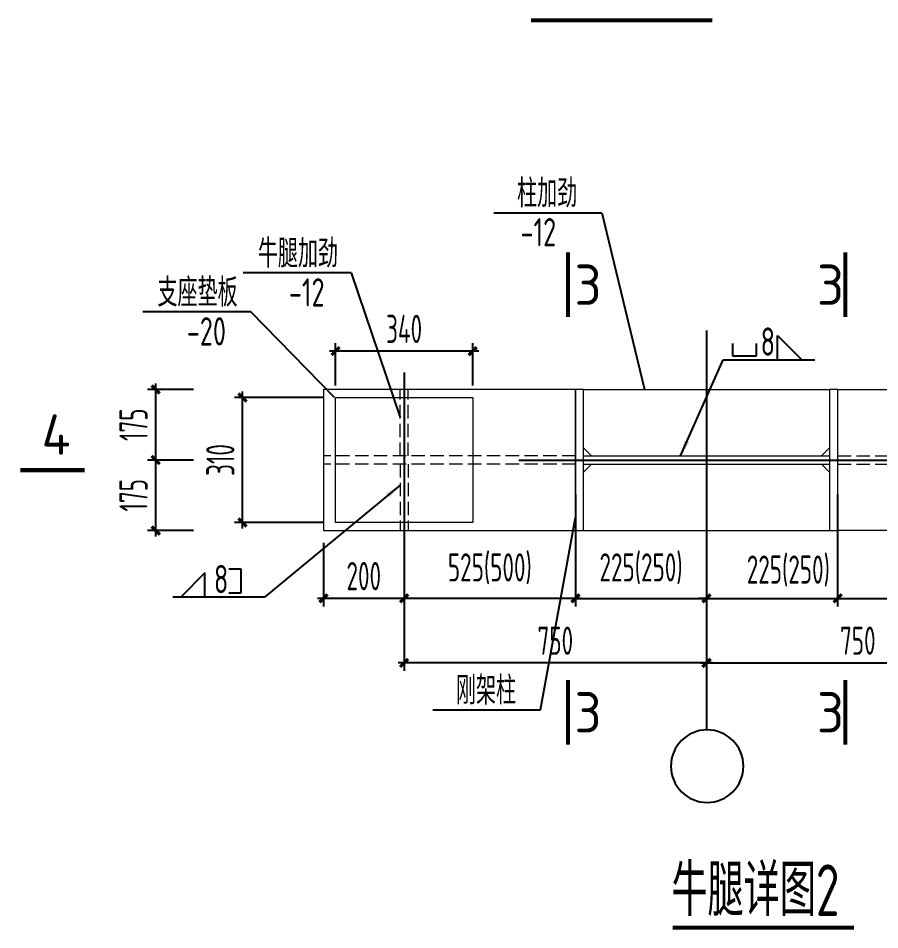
# Model space of a CAD drawing. Extents: x 447413 to 2975780, y -1432727 to 1301644.
# Drawn here: x 2656836 to 2672857, y -1051499 to -1034544 of the extents above; entities that cross this region are included whole.
import ezdxf
from ezdxf.enums import TextEntityAlignment as Align

# ---------------------------------------------------------------- set-up
doc = ezdxf.new("R2010")
doc.units = 0
doc.header["$LTSCALE"] = 1000
doc.header["$MEASUREMENT"] = 0
doc.linetypes.add('DASH', pattern=[0.35, 0.25, -0.1])
doc.layers.add('1002', color=2, linetype='Continuous', lineweight=18)
doc.layers.add('THICK', color=6, linetype='Continuous', lineweight=0)
for name, color, linetype in [('COLU_DE_NUM', 7, 'Continuous'), ('DIM', 3, 'Continuous'), ('DIM_SYMB', 3, 'Continuous'), ('DOTE', 1, 'Continuous'), ('STXT_HF', 7, 'Continuous'), ('尺寸标注', 253, 'Continuous'), ('焊缝标注', 253, 'Continuous'), ('螺栓孔标注', 253, 'Continuous')]:
    doc.layers.add(name, color=color, linetype=linetype)
doc.styles.add('PkpmHz', font='Pkpmeng', dxfattribs={"width": 0.6, "bigfont": 'hztxt'})
doc.styles.get("Standard").update_dxf_attribs({"font": 'tssdeng.shx', "bigfont": 'hztxt.shx'})
doc.styles.add('TSSD_Dimension', font='sysz.shx', dxfattribs={"width": 0.7, "bigfont": 'syfs.shx'})
doc.styles.add('TSSD_Label', font='Tssdeng.shx', dxfattribs={"width": 0.7, "bigfont": 'hztxt.shx'})
doc.dimstyles.new('TSSD_20_150', dxfattribs={"dimtxt": 525, "dimasz": 150, "dimexe": 150, "dimexo": 225, "dimgap": 150, "dimtad": 1, "dimdec": 0, "dimlfac": 0.133333, "dimzin": 0, "dimdsep": 46, "dimtxsty": 'TSSD_Dimension', "dimblk": 'ARCHTICK', "dimcen": 0, "dimdle": 112.5, "dimclrt": 7, "dimadec": 0, "dimazin": 0, "dimtfac": 1, "dimtdec": 0, "dimtix": 1, "dimtmove": 2, "dimatfit": 3, "dimfxl": 0, "dimtolj": 1, "dimtzin": 0, "dimarcsym": 0})
doc.dimstyles.new('TSSD_LEADER_STYLE_300.0', dxfattribs={"dimtxt": 0.18, "dimasz": 300, "dimexe": 0.18, "dimexo": 0.0625, "dimgap": 0.09, "dimtad": 0, "dimtih": 1, "dimtoh": 1, "dimdec": 4, "dimzin": 0, "dimdsep": 46, "dimtxsty": 'Standard', "dimcen": 0.09, "dimadec": 0, "dimazin": 0, "dimtfac": 1, "dimtdec": 4, "dimtofl": 0, "dimtmove": 0, "dimatfit": 3, "dimfxl": 0, "dimtolj": 1, "dimtzin": 0, "dimarcsym": 0})

# ---------------------------------------------------------------- blocks, each defined once
blk = doc.blocks.new('_ArchTick')
at = {"color": 0, "linetype": 'ByBlock', "const_width": 0.4}
blk.add_lwpolyline([(-0.5, -0.5), (0.5, 0.5)], dxfattribs=at)
blk = doc.blocks.new('*D1546')
at = {"layer": 'Defpoints', "color": 0, "transparency": 16777216}
for p in [(2667199, -1044074), (2669637, -1044074), (2669637, -1045334)]:
    blk.add_point(p, dxfattribs=at)
at = {"layer": 'DIM', "color": 0, "lineweight": -2, "transparency": 16777216}
for p, q in [((2667199, -1044299), (2667199, -1045484)), ((2669637, -1044299), (2669637, -1045484)), ((2667199, -1045334), (2667049, -1045334)), ((2667199, -1045334), (2669637, -1045334)), ((2669637, -1045334), (2669787, -1045334))]:
    blk.add_line(p, q, dxfattribs=at)
at = {"layer": 'DIM', "color": 0, "lineweight": -2, "transparency": 16777216, "xscale": 150, "yscale": 150, "zscale": 150}
blk.add_blockref('_ArchTick', (2667199, -1045334), dxfattribs=at)
at = {"layer": 'DIM', "color": 0, "lineweight": -2, "transparency": 16777216, "xscale": 150, "yscale": 150, "zscale": 150, "rotation": 180}
blk.add_blockref('_ArchTick', (2669637, -1045334), dxfattribs=at)
at = {"layer": 'DIM', "color": 7, "transparency": 16777216, "insert": (2668418, -1044784), "char_height": 525, "attachment_point": 5, "style": 'TSSD_Dimension'}
blk.add_mtext('\\A1;225(250)', dxfattribs=at)
blk = doc.blocks.new('*D1547')
at = {"layer": 'Defpoints', "color": 0, "transparency": 16777216}
for p in [(2669637, -1044074), (2672074, -1044074), (2672074, -1045334)]:
    blk.add_point(p, dxfattribs=at)
at = {"layer": 'DIM', "color": 0, "lineweight": -2, "transparency": 16777216}
for p, q in [((2669637, -1044299), (2669637, -1045484)), ((2672074, -1044299), (2672074, -1045484)), ((2669637, -1045334), (2669487, -1045334)), ((2669637, -1045334), (2672074, -1045334)), ((2672074, -1045334), (2672224, -1045334))]:
    blk.add_line(p, q, dxfattribs=at)
at = {"layer": 'DIM', "color": 0, "lineweight": -2, "transparency": 16777216, "xscale": 150, "yscale": 150, "zscale": 150}
blk.add_blockref('_ArchTick', (2669637, -1045334), dxfattribs=at)
at = {"layer": 'DIM', "color": 0, "lineweight": -2, "transparency": 16777216, "xscale": 150, "yscale": 150, "zscale": 150, "rotation": 180}
blk.add_blockref('_ArchTick', (2672074, -1045334), dxfattribs=at)
at = {"layer": 'DIM', "color": 7, "transparency": 16777216, "insert": (2671157, -1044825), "char_height": 525, "attachment_point": 5, "style": 'TSSD_Dimension'}
blk.add_mtext('\\A1;225(250)', dxfattribs=at)
blk = doc.blocks.new('*D1548')
at = {"layer": 'Defpoints', "color": 0, "transparency": 16777216}
for p in [(2672074, -1043178), (2675262, -1044701), (2675262, -1045334)]:
    blk.add_point(p, dxfattribs=at)
at = {"layer": 'DIM', "color": 0, "lineweight": -2, "transparency": 16777216}
for p, q in [((2672074, -1043403), (2672074, -1045484)), ((2675262, -1044926), (2675262, -1045484)), ((2671962, -1045334), (2675374, -1045334))]:
    blk.add_line(p, q, dxfattribs=at)
at = {"layer": 'DIM', "color": 0, "lineweight": -2, "transparency": 16777216, "xscale": 150, "yscale": 150, "zscale": 150, "rotation": 180}
blk.add_blockref('_ArchTick', (2672074, -1045334), dxfattribs=at)
at = {"layer": 'DIM', "color": 0, "lineweight": -2, "transparency": 16777216, "xscale": 150, "yscale": 150, "zscale": 150}
blk.add_blockref('_ArchTick', (2675262, -1045334), dxfattribs=at)
at = {"layer": 'DIM', "color": 7, "transparency": 16777216, "insert": (2673848, -1044784), "char_height": 525, "attachment_point": 5, "style": 'TSSD_Dimension'}
blk.add_mtext('\\A1;525(500)', dxfattribs=at)
blk = doc.blocks.new('*D1550')
at = {"layer": 'Defpoints', "color": 0, "transparency": 16777216}
for p in [(2669637, -1044341), (2675262, -1044341), (2675262, -1046535)]:
    blk.add_point(p, dxfattribs=at)
at = {"layer": 'DIM', "color": 0, "lineweight": -2, "transparency": 16777216}
for p, q in [((2669637, -1044566), (2669637, -1046685)), ((2675262, -1044566), (2675262, -1046685)), ((2669524, -1046535), (2675374, -1046535))]:
    blk.add_line(p, q, dxfattribs=at)
at = {"layer": 'DIM', "color": 0, "lineweight": -2, "transparency": 16777216, "xscale": 150, "yscale": 150, "zscale": 150, "rotation": 180}
blk.add_blockref('_ArchTick', (2669637, -1046535), dxfattribs=at)
at = {"layer": 'DIM', "color": 0, "lineweight": -2, "transparency": 16777216, "xscale": 150, "yscale": 150, "zscale": 150}
blk.add_blockref('_ArchTick', (2675262, -1046535), dxfattribs=at)
at = {"layer": 'DIM', "color": 7, "transparency": 16777216, "insert": (2672449, -1046122), "char_height": 525, "attachment_point": 5, "style": 'TSSD_Dimension'}
blk.add_mtext('\\A1;750', dxfattribs=at)
blk = doc.blocks.new('*D1551')
at = {"layer": 'Defpoints', "color": 0, "transparency": 16777216}
for p in [(2659392, -1042761), (2660321, -1042761), (2660321, -1044074)]:
    blk.add_point(p, dxfattribs=at)
at = {"layer": 'DIM', "color": 0, "lineweight": -2, "transparency": 16777216}
for p, q in [((2659392, -1044186), (2659392, -1042649)), ((2660096, -1042761), (2659242, -1042761)), ((2660096, -1044074), (2659242, -1044074))]:
    blk.add_line(p, q, dxfattribs=at)
at = {"layer": 'DIM', "color": 0, "lineweight": -2, "transparency": 16777216, "xscale": 150, "yscale": 150, "zscale": 150}
for p, rotation in [((2659392, -1042761), 90), ((2659392, -1044074), 270)]:
    blk.add_blockref('_ArchTick', p, dxfattribs=dict(at, rotation=rotation))
at = {"layer": 'DIM', "color": 7, "transparency": 16777216, "insert": (2658980, -1043417), "char_height": 525, "attachment_point": 5, "rotation": 90, "style": 'TSSD_Dimension'}
blk.add_mtext('\\A1;175', dxfattribs=at)
blk = doc.blocks.new('*D1552')
at = {"layer": 'Defpoints', "color": 0, "transparency": 16777216}
for p in [(2659392, -1041449), (2660321, -1041449), (2660321, -1042761)]:
    blk.add_point(p, dxfattribs=at)
at = {"layer": 'DIM', "color": 0, "lineweight": -2, "transparency": 16777216}
for p, q in [((2659392, -1042874), (2659392, -1041336)), ((2660096, -1041449), (2659242, -1041449)), ((2660096, -1042761), (2659242, -1042761))]:
    blk.add_line(p, q, dxfattribs=at)
at = {"layer": 'DIM', "color": 0, "lineweight": -2, "transparency": 16777216, "xscale": 150, "yscale": 150, "zscale": 150}
for p, rotation in [((2659392, -1041449), 90), ((2659392, -1042761), 270)]:
    blk.add_blockref('_ArchTick', p, dxfattribs=dict(at, rotation=rotation))
at = {"layer": 'DIM', "color": 7, "transparency": 16777216, "insert": (2658980, -1042105), "char_height": 525, "attachment_point": 5, "rotation": 90, "style": 'TSSD_Dimension'}
blk.add_mtext('\\A1;175', dxfattribs=at)
blk = doc.blocks.new('_WELD004')
at = {"color": 0, "linetype": 'ByBlock'}
for p, q in [((0, 1), (1, 0)), ((0, 0), (0, 1))]:
    blk.add_line(p, q, dxfattribs=at)
blk = doc.blocks.new('_WELD0013')
at = {"color": 0, "linetype": 'ByBlock'}
for p, q in [((0.5, 1), (0, 1)), ((0.5, 0), (0.5, 1)), ((0, 0), (0.5, 0))]:
    blk.add_line(p, q, dxfattribs=at)
blk = doc.blocks.new('*D1562')
at = {"layer": 'Defpoints', "color": 0, "transparency": 16777216}
for p in [(2667199, -1043178), (2664012, -1044701), (2664012, -1045334)]:
    blk.add_point(p, dxfattribs=at)
at = {"layer": 'DIM', "color": 0, "lineweight": -2, "transparency": 16777216}
for p, q in [((2667199, -1043403), (2667199, -1045484)), ((2664012, -1044926), (2664012, -1045484)), ((2667312, -1045334), (2663899, -1045334))]:
    blk.add_line(p, q, dxfattribs=at)
at = {"layer": 'DIM', "color": 0, "lineweight": -2, "transparency": 16777216, "xscale": 150, "yscale": 150, "zscale": 150, "rotation": 180}
blk.add_blockref('_ArchTick', (2664012, -1045334), dxfattribs=at)
at = {"layer": 'DIM', "color": 0, "lineweight": -2, "transparency": 16777216, "xscale": 150, "yscale": 150, "zscale": 150}
blk.add_blockref('_ArchTick', (2667199, -1045334), dxfattribs=at)
at = {"layer": 'DIM', "color": 7, "transparency": 16777216, "insert": (2665606, -1044784), "char_height": 525, "attachment_point": 5, "style": 'TSSD_Dimension'}
blk.add_mtext('\\A1;525(500)', dxfattribs=at)
blk = doc.blocks.new('*D1563')
at = {"layer": 'Defpoints', "color": 0, "transparency": 16777216}
for p in [(2662512, -1044074), (2664012, -1044701), (2662512, -1045334)]:
    blk.add_point(p, dxfattribs=at)
at = {"layer": 'DIM', "color": 0, "lineweight": -2, "transparency": 16777216}
for p, q in [((2662512, -1044299), (2662512, -1045484)), ((2664012, -1044926), (2664012, -1045484)), ((2664124, -1045334), (2662399, -1045334))]:
    blk.add_line(p, q, dxfattribs=at)
at = {"layer": 'DIM', "color": 0, "lineweight": -2, "transparency": 16777216, "xscale": 150, "yscale": 150, "zscale": 150, "rotation": 180}
blk.add_blockref('_ArchTick', (2662512, -1045334), dxfattribs=at)
at = {"layer": 'DIM', "color": 0, "lineweight": -2, "transparency": 16777216, "xscale": 150, "yscale": 150, "zscale": 150}
blk.add_blockref('_ArchTick', (2664012, -1045334), dxfattribs=at)
at = {"layer": 'DIM', "color": 7, "transparency": 16777216, "insert": (2663262, -1044921), "char_height": 525, "attachment_point": 5, "style": 'TSSD_Dimension'}
blk.add_mtext('\\A1;200', dxfattribs=at)
blk = doc.blocks.new('*D1564')
at = {"layer": 'Defpoints', "color": 0, "transparency": 16777216}
for p in [(2664012, -1044341), (2669637, -1044341), (2664012, -1046535)]:
    blk.add_point(p, dxfattribs=at)
at = {"layer": 'DIM', "color": 0, "lineweight": -2, "transparency": 16777216}
for p, q in [((2664012, -1044566), (2664012, -1046685)), ((2669637, -1044566), (2669637, -1046685)), ((2669749, -1046535), (2663899, -1046535))]:
    blk.add_line(p, q, dxfattribs=at)
at = {"layer": 'DIM', "color": 0, "lineweight": -2, "transparency": 16777216, "xscale": 150, "yscale": 150, "zscale": 150, "rotation": 180}
blk.add_blockref('_ArchTick', (2664012, -1046535), dxfattribs=at)
at = {"layer": 'DIM', "color": 0, "lineweight": -2, "transparency": 16777216, "xscale": 150, "yscale": 150, "zscale": 150}
blk.add_blockref('_ArchTick', (2669637, -1046535), dxfattribs=at)
at = {"layer": 'DIM', "color": 7, "transparency": 16777216, "insert": (2666824, -1046122), "char_height": 525, "attachment_point": 5, "style": 'TSSD_Dimension'}
blk.add_mtext('\\A1;750', dxfattribs=at)
blk = doc.blocks.new('*D1565')
at = {"layer": 'Defpoints', "color": 0, "transparency": 16777216}
for p in [(2662737, -1040736), (2662737, -1041599), (2665287, -1041599)]:
    blk.add_point(p, dxfattribs=at)
at = {"layer": 'DIM', "color": 0, "lineweight": -2, "transparency": 16777216}
for p, q in [((2662737, -1041374), (2662737, -1040586)), ((2665287, -1041374), (2665287, -1040586)), ((2665399, -1040736), (2662624, -1040736))]:
    blk.add_line(p, q, dxfattribs=at)
at = {"layer": 'DIM', "color": 0, "lineweight": -2, "transparency": 16777216, "xscale": 150, "yscale": 150, "zscale": 150, "rotation": 180}
blk.add_blockref('_ArchTick', (2662737, -1040736), dxfattribs=at)
at = {"layer": 'DIM', "color": 0, "lineweight": -2, "transparency": 16777216, "xscale": 150, "yscale": 150, "zscale": 150}
blk.add_blockref('_ArchTick', (2665287, -1040736), dxfattribs=at)
at = {"layer": 'DIM', "color": 7, "transparency": 16777216, "insert": (2664012, -1040323), "char_height": 525, "attachment_point": 5, "style": 'TSSD_Dimension'}
blk.add_mtext('\\A1;340', dxfattribs=at)
blk = doc.blocks.new('*D1566')
at = {"layer": 'Defpoints', "color": 0, "transparency": 16777216}
for p in [(2661007, -1041599), (2662737, -1041599), (2662737, -1043924)]:
    blk.add_point(p, dxfattribs=at)
at = {"layer": 'DIM', "color": 0, "lineweight": -2, "transparency": 16777216}
for p, q in [((2661007, -1044036), (2661007, -1041486)), ((2662512, -1041599), (2660857, -1041599)), ((2662512, -1043924), (2660857, -1043924))]:
    blk.add_line(p, q, dxfattribs=at)
at = {"layer": 'DIM', "color": 0, "lineweight": -2, "transparency": 16777216, "xscale": 150, "yscale": 150, "zscale": 150}
for p, rotation in [((2661007, -1041599), 90), ((2661007, -1043924), 270)]:
    blk.add_blockref('_ArchTick', p, dxfattribs=dict(at, rotation=rotation))
at = {"layer": 'DIM', "color": 7, "transparency": 16777216, "insert": (2660595, -1042761), "char_height": 525, "attachment_point": 5, "rotation": 90, "style": 'TSSD_Dimension'}
blk.add_mtext('\\A1;310', dxfattribs=at)

msp = doc.modelspace()

# ---------------------------------------------------------------- linework, layer by layer
at = {"color": 0, "linetype": 'ByBlock', "lineweight": -2, "extrusion": (0, 0, -1)}
msp.add_ellipse((2669647.9, -1048454.9, 126000), major_axis=(-11, 674.9), ratio=1, start_param=-1.5545725, end_param=4.7286128, dxfattribs=at)
at = {"layer": '1002', "ltscale": 100}
for p, q in [((2667199.4, -1041448.7, 126000), (2662511.9, -1041448.7, 126000)), ((2662511.9, -1041448.7, 126000), (2662511.9, -1044073.7, 126000)), ((2667199.4, -1044073.7, 126000), (2667199.4, -1041448.7, 126000)), ((2667349.4, -1041448.7, 126000), (2671924.4, -1041448.7, 126000)), ((2672074.4, -1044073.7, 126000), (2672074.4, -1041448.7, 126000)), ((2672074.4, -1041448.7, 126000), (2676761.9, -1041448.7, 126000)), ((2667349.4, -1042536.2, 126000), (2667499.4, -1042686.2, 126000)), ((2671924.4, -1042536.2, 126000), (2671774.4, -1042686.2, 126000)), ((2667349.4, -1042986.2, 126000), (2667499.4, -1042836.2, 126000)), ((2671924.4, -1042986.2, 126000), (2671774.4, -1042836.2, 126000)), ((2662511.9, -1044073.7, 126000), (2667199.4, -1044073.7, 126000)), ((2667349.4, -1044073.7, 126000), (2671924.4, -1044073.7, 126000)), ((2676761.9, -1044073.7, 126000), (2672074.4, -1044073.7, 126000))]:
    msp.add_line(p, q, dxfattribs=at)
at = {"layer": '1002', "color": 7, "ltscale": 100}
for p, q in [((2662736.9, -1043923.7, 126000), (2662736.9, -1041598.7, 126000)), ((2662736.9, -1041598.7, 126000), (2665286.9, -1041598.7, 126000)), ((2665286.9, -1041598.7, 126000), (2665286.9, -1043923.7, 126000)), ((2665286.9, -1043923.7, 126000), (2662736.9, -1043923.7, 126000))]:
    msp.add_line(p, q, dxfattribs=at)
at = {"layer": 'DIM_SYMB', "const_width": 75, "elevation": 126000}
for points in [[(2666369.3, -1034581.7), (2669740.6, -1034581.7)], [(2669005.1, -1051461.1), (2672376.3, -1051461.1)]]:
    msp.add_lwpolyline(points, dxfattribs=at)
at = {"layer": 'DOTE'}
for p, q in [((2669636.9, -1040355.2, 126000), (2669636.9, -1047780, 126000)), ((2664011.9, -1041130.9, 126000), (2664011.9, -1045606.2, 126000)), ((2666143.2, -1042761.2, 126000), (2675339.8, -1042761.2, 126000))]:
    msp.add_line(p, q, dxfattribs=at)
at = {"layer": 'STXT_HF'}
for p, q in [((2669947.4, -1040895.9, 126000), (2671648.3, -1040895.9, 126000)), ((2661413.4, -1045312, 126000), (2659709.1, -1045312, 126000))]:
    msp.add_line(p, q, dxfattribs=at)
at = {"layer": 'THICK', "const_width": 75, "elevation": 126000}
for points in [[(2667057.2, -1040101.2), (2667057.2, -1038901.2)], [(2672216.7, -1040101.2), (2672216.7, -1038901.2)], [(2658073.6, -1042950.2), (2656873.6, -1042950.2)], [(2667057.2, -1046853.7), (2667057.2, -1048053.7)], [(2672216.7, -1046853.7), (2672216.7, -1048053.7)]]:
    msp.add_lwpolyline(points, dxfattribs=at)
at = {"layer": '尺寸标注', "color": 3, "lineweight": 18, "ltscale": 100}
for p, q in [((2667349.4, -1041448.7, 126000), (2667199.4, -1041448.7, 126000)), ((2667199.4, -1041448.7, 126000), (2667199.4, -1044073.7, 126000)), ((2667199.4, -1044073.7, 126000), (2667199.4, -1041448.7, 126000)), ((2667349.4, -1044073.7, 126000), (2667349.4, -1041448.7, 126000)), ((2672074.4, -1041448.7, 126000), (2671924.4, -1041448.7, 126000)), ((2671924.4, -1041448.7, 126000), (2671924.4, -1044073.7, 126000)), ((2672074.4, -1044073.7, 126000), (2672074.4, -1041448.7, 126000)), ((2667349.4, -1042686.2, 126000), (2671924.4, -1042686.2, 126000)), ((2667349.4, -1042836.2, 126000), (2671924.4, -1042836.2, 126000)), ((2667199.4, -1044073.7, 126000), (2667349.4, -1044073.7, 126000)), ((2671924.4, -1044073.7, 126000), (2672074.4, -1044073.7, 126000))]:
    msp.add_line(p, q, dxfattribs=at)
at = {"layer": '焊缝标注', "color": 2, "linetype": 'DASH', "lineweight": 18}
for p, q in [((2663936.9, -1042686.2, 126000), (2663936.9, -1041448.7, 126000)), ((2664086.9, -1042686.2, 126000), (2664086.9, -1041448.7, 126000)), ((2667199.4, -1042686.2, 126000), (2662511.9, -1042686.2, 126000)), ((2672074.4, -1042686.2, 126000), (2676761.9, -1042686.2, 126000)), ((2667199.4, -1042836.2, 126000), (2662511.9, -1042836.2, 126000)), ((2663936.9, -1042836.2, 126000), (2663936.9, -1044073.7, 126000)), ((2664086.9, -1042836.2, 126000), (2664086.9, -1044073.7, 126000)), ((2672074.4, -1042836.2, 126000), (2676761.9, -1042836.2, 126000))]:
    msp.add_line(p, q, dxfattribs=at)
at = {"layer": '螺栓孔标注', "ltscale": 100}
for p, q in [((2665682.4, -1038162.2, 126000), (2667687.4, -1038162.2, 126000)), ((2667687.4, -1038162.2, 126000), (2668482.9, -1041448.7, 126000)), ((2663026.9, -1039282.5, 126000), (2661021.9, -1039282.5, 126000)), ((2663026.9, -1039282.5, 126000), (2663936.9, -1041972.7, 126000)), ((2661160.6, -1040007.3, 126000), (2659155.6, -1040007.3, 126000)), ((2662714.8, -1041597.7, 126000), (2661160.6, -1040007.3, 126000)), ((2666549.8, -1047407.9, 126000), (2667199.4, -1043828.9, 126000)), ((2664544.8, -1047407.9, 126000), (2666549.8, -1047407.9, 126000))]:
    msp.add_line(p, q, dxfattribs=at)

# ---------------------------------------------------------------- block references
at = {"layer": 'STXT_HF', "yscale": 450, "zscale": 450}
for p, xscale in [((2670955.7, -1040895.9, 126000), 450), ((2660309.1, -1045312, 126000), -450)]:
    msp.add_blockref('_WELD004', p, dxfattribs=dict(at, xscale=xscale))
for p, xscale, rotation in [((2670117.5, -1040595.9, 126000), 450, 270), ((2660750.4, -1044787, 126000), -450, 180)]:
    msp.add_blockref('_WELD0013', p, dxfattribs=dict(at, xscale=xscale, rotation=rotation))

# ---------------------------------------------------------------- texts
at = {"layer": 'COLU_DE_NUM', "style": 'TSSD_Label', "width": 0.7}
msp.add_text('牛腿详图2', height=960, dxfattribs=at).set_placement((2670544.6, -1050711.1, 126000), align=Align.MIDDLE)
at = {"layer": 'THICK', "style": 'TSSD_Label'}
for s, p in [('3', (2667180.7, -1039876.2, 126000)), ('3', (2671689.4, -1039876.2, 126000)), ('4', (2657271.7, -1042662.7, 126000)), ('3', (2667180.7, -1047828.7, 126000)), ('3', (2671689.4, -1047828.7, 126000))]:
    msp.add_text(s, height=750, dxfattribs=at).set_placement(p)
at = {"layer": '焊缝标注', "style": 'PkpmHz', "width": 0.71}
for s, p in [('柱加劲', (2666672, -1038063.1, 126000)), ('牛腿加劲', (2662037.3, -1039183.4, 126000)), ('支座垫板', (2660171, -1039908.3, 126000)), ('刚架柱', (2665534.4, -1047308.8, 126000))]:
    msp.add_text(s, height=525, dxfattribs=at).set_placement(p, align=Align.CENTER)
for s, p in [('-12', (2666507.9, -1038261.3, 126000)), ('-12', (2662201.4, -1039381.5, 126000)), ('-20', (2660335.1, -1040106.4, 126000))]:
    msp.add_text(s, height=525, dxfattribs=at).set_placement(p, align=Align.TOP_CENTER)
for p in [(2670642.5, -1040820.9, 126000), (2660474.7, -1045237, 126000)]:
    msp.add_text('8', height=525, dxfattribs=at).set_placement(p)

# ---------------------------------------------------------------- dimensions: what is measured, and where the dimension line sits
at = {"layer": 'DIM'}
for base, p1, p2, angle, picture, middle in [((2662736.9, -1040735.7, 126000), (2665286.9, -1041598.7, 126000), (2662736.9, -1041598.7, 126000), 180, '*D1565', (2664011.9, -1040323.2, 126000)), ((2659392.4, -1041448.7, 126000), (2660320.8, -1042761.2, 126000), (2660320.8, -1041448.7, 126000), 90, '*D1552', (2658979.9, -1042104.9, 126000)), ((2661007.3, -1041598.7, 126000), (2662736.9, -1043923.7, 126000), (2662736.9, -1041598.7, 126000), 90, '*D1566', (2660594.8, -1042761.2, 126000)), ((2659392.4, -1042761.2, 126000), (2660320.8, -1044073.7, 126000), (2660320.8, -1042761.2, 126000), 90, '*D1551', (2658979.9, -1043417.4, 126000)), ((2662511.9, -1045333.9, 126000), (2664011.9, -1044700.7, 126000), (2662511.9, -1044073.7, 126000), 180, '*D1563', (2663261.9, -1044921.4, 126000)), ((2664011.9, -1046534.9, 126000), (2669636.9, -1044341.1, 126000), (2664011.9, -1044341.1, 126000), 180, '*D1564', (2666824.4, -1046122.4, 126000))]:
    dim = msp.add_linear_dim(base=base, p1=p1, p2=p2, angle=angle, dimstyle='TSSD_20_150', dxfattribs=at)
    dim.commit()
    dim.dimension.update_dxf_attribs({"geometry": picture, "text_midpoint": middle})
dim = msp.add_linear_dim(base=(2664011.9, -1045333.9, 126000), p1=(2667199.4, -1043178, 126000), p2=(2664011.9, -1044700.7, 126000), angle=180, text='525(500)', dimstyle='TSSD_20_150', dxfattribs=at)
dim.commit()
dim.dimension.update_dxf_attribs({"geometry": '*D1562', "text_midpoint": (2665605.7, -1044783.9, 126000)})
for base, p1, p2, text, picture, middle in [((2675261.9, -1045333.9, 126000), (2672074.4, -1043178, 126000), (2675261.9, -1044700.7, 126000), '525(500)', '*D1548', (2673847.9, -1044783.9, 126000)), ((2672074.4, -1045333.9, 126000), (2669636.9, -1044073.7, 126000), (2672074.4, -1044073.7, 126000), '225(250)', '*D1547', (2671156.7, -1044825.1, 126000))]:
    dim = msp.add_linear_dim(base=base, p1=p1, p2=p2, text=text, dimstyle='TSSD_20_150', dxfattribs=at)
    dim.commit()
    dim.dimension.update_dxf_attribs({"geometry": picture, "text_midpoint": middle, "dimtype": 128})
dim = msp.add_linear_dim(base=(2669636.9, -1045333.9, 126000), p1=(2667199.4, -1044073.7, 126000), p2=(2669636.9, -1044073.7, 126000), text='225(250)', dimstyle='TSSD_20_150', dxfattribs=at)
dim.commit()
dim.dimension.update_dxf_attribs({"geometry": '*D1546', "text_midpoint": (2668418.2, -1044783.9, 126000)})
dim = msp.add_linear_dim(base=(2675261.9, -1046534.9, 126000), p1=(2669636.9, -1044341.1, 126000), p2=(2675261.9, -1044341.1, 126000), dimstyle='TSSD_20_150', dxfattribs=at)
dim.commit()
dim.dimension.update_dxf_attribs({"geometry": '*D1550', "text_midpoint": (2672449.4, -1046122.4, 126000)})

# ---------------------------------------------------------------- leaders
at = {"layer": 'STXT_HF'}
for points in [[(2669151.4, -1042686.2, 126000), (2669947.4, -1040895.9, 126000)], [(2663936.9, -1043228.1, 126000), (2661413.4, -1045312, 126000)]]:
    msp.add_leader(points, dimstyle='TSSD_LEADER_STYLE_300.0', dxfattribs=at)

doc.saveas('drawing.dxf')
